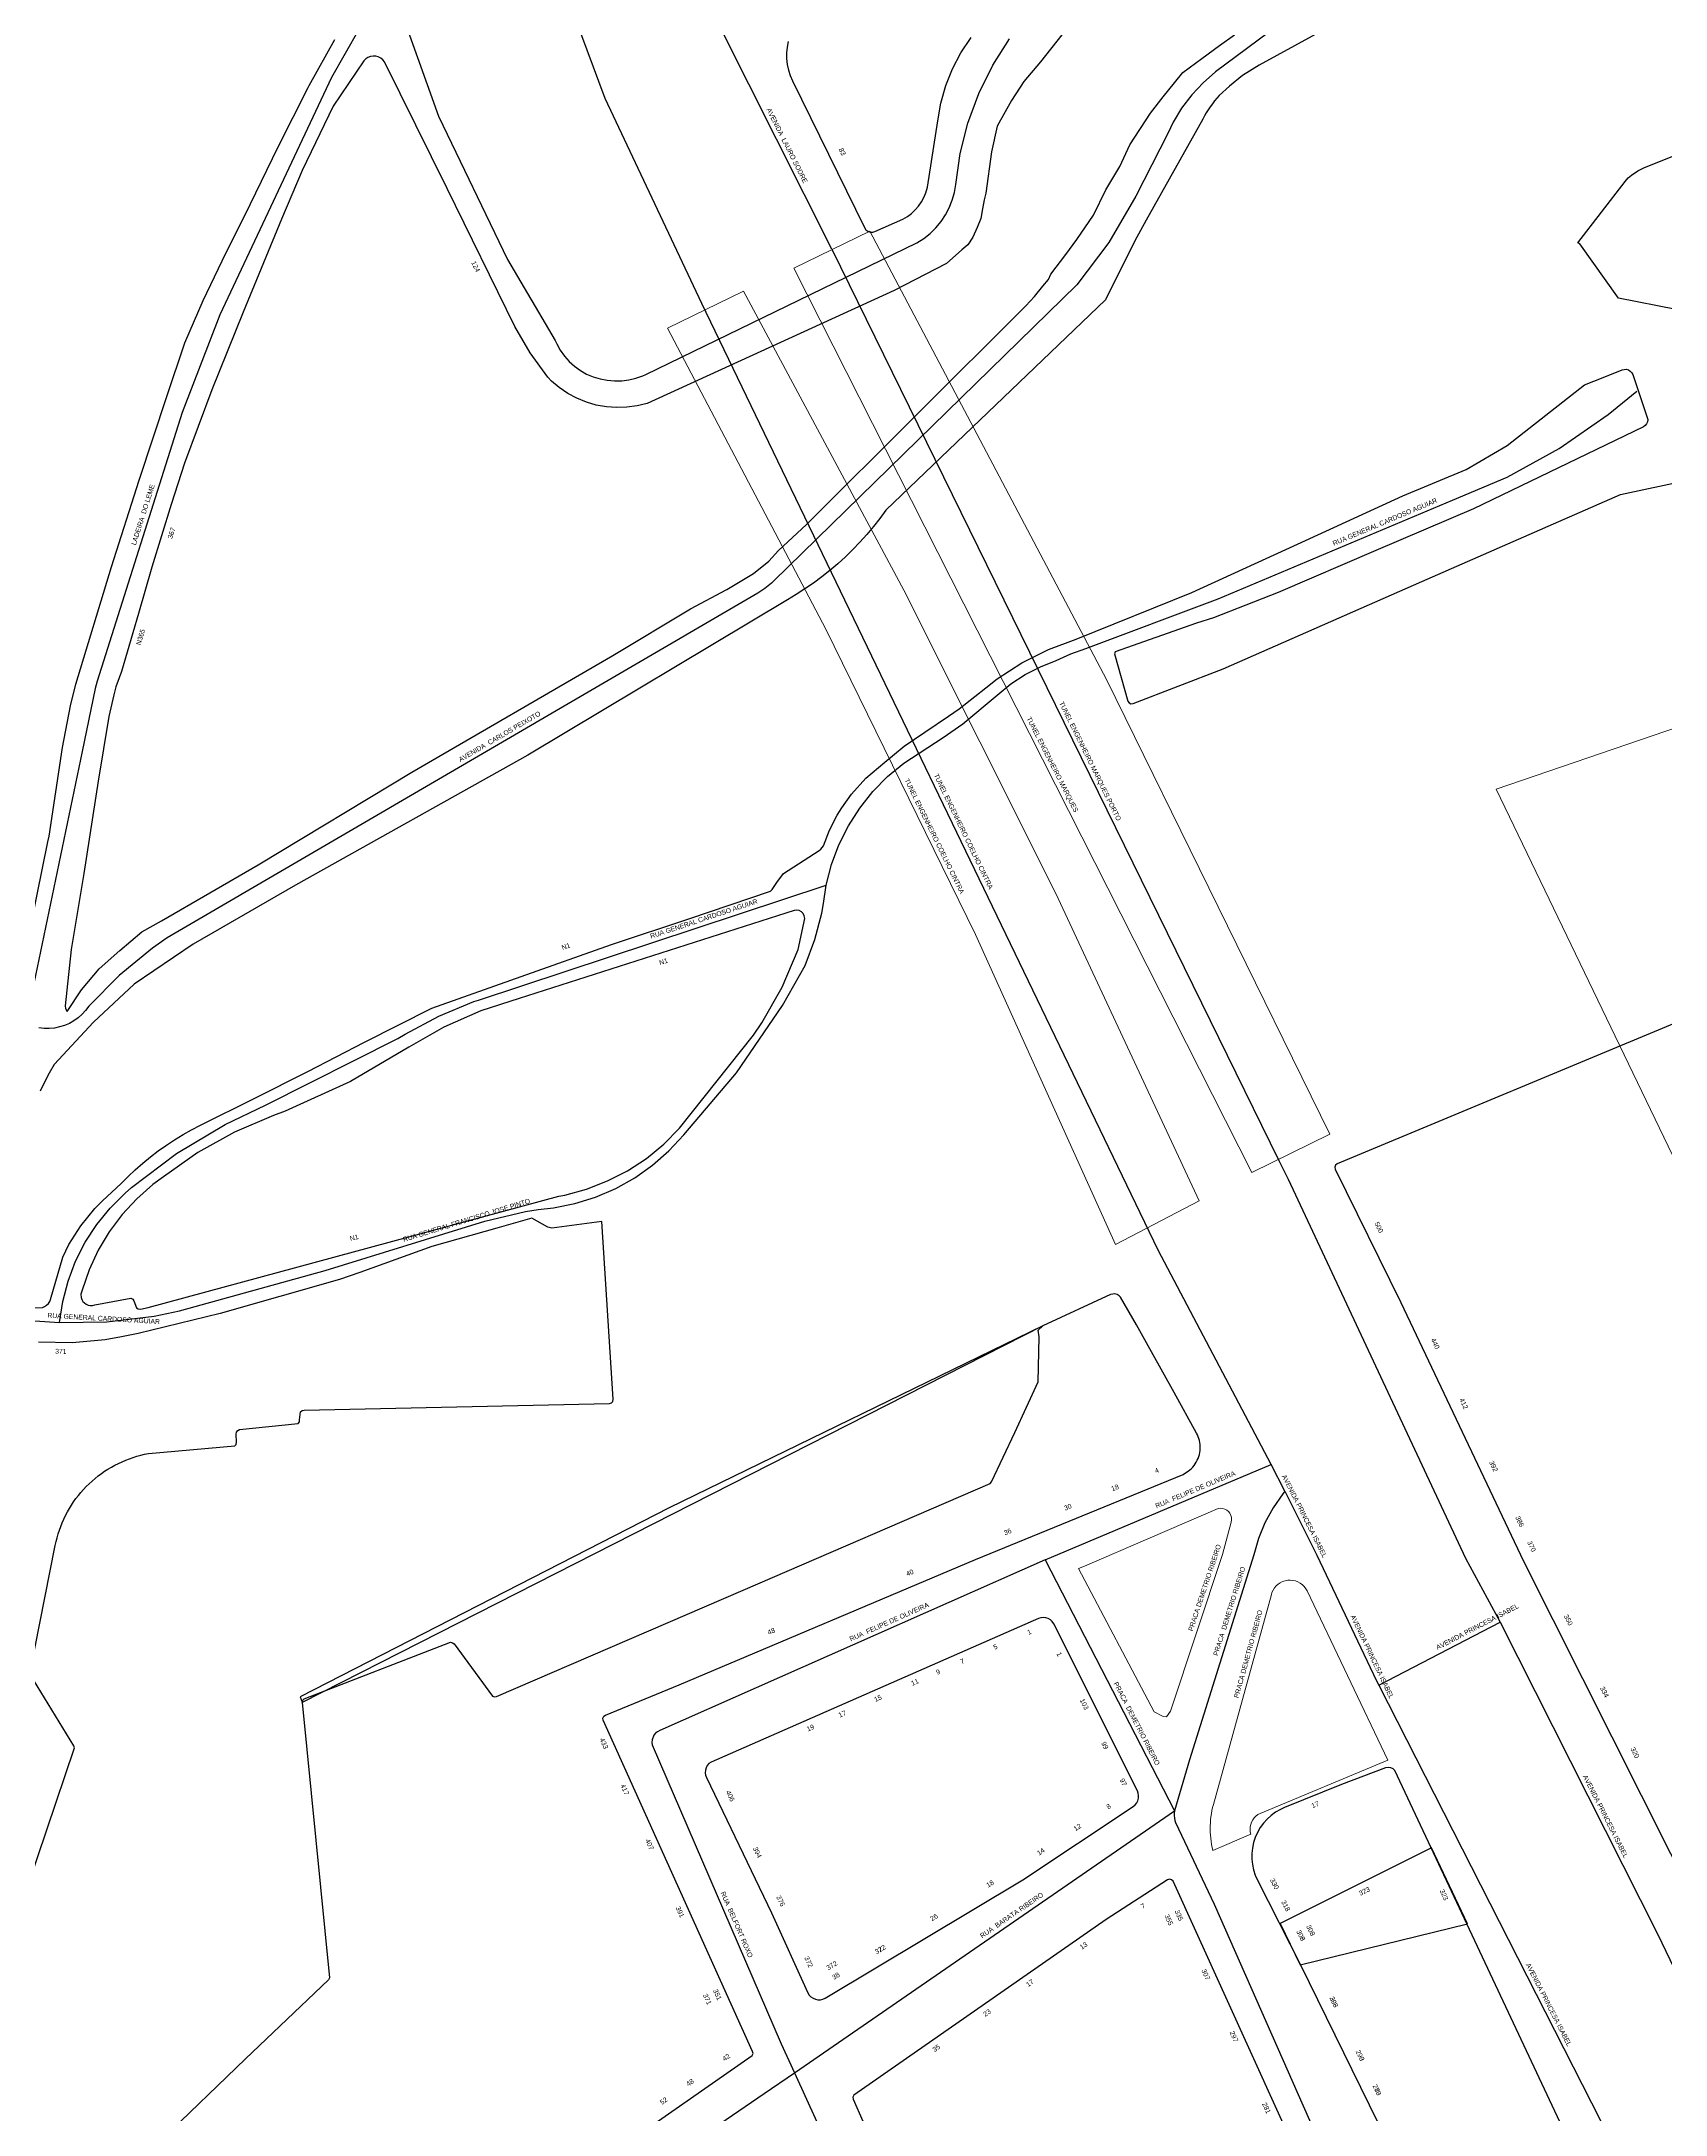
# Model space of a CAD drawing. Header units: millimetres. Extents: x 617751 to 636088, y 68402 to 77988.
# Drawn here: x 630352 to 630753, y 72248 to 72760 of the extents above; entities that cross this region are included whole.
import ezdxf

# ---------------------------------------------------------------- set-up
doc = ezdxf.new("R2010")
doc.units = ezdxf.units.MM
doc.header["$LTSCALE"] = 3
doc.header["$MEASUREMENT"] = 0
for name, color, linetype in [('ALINHAMENTO PREDIAL', 120, 'Continuous'), ('BAIRRO', 30, 'Continuous'), ('NOME LOGRADOURO', 252, 'Continuous'), ('NUMERAÇÃO', 7, 'Continuous'), ('OBRA DE ARTE', 190, 'Continuous')]:
    doc.layers.add(name, color=color, linetype=linetype)
doc.styles.get("Standard").update_dxf_attribs({"font": 'arial.ttf'})

msp = doc.modelspace()

# ---------------------------------------------------------------- linework, layer by layer
at = {"layer": 'ALINHAMENTO PREDIAL'}
for points in [[(630674.4, 72766.2), (630652.61, 72754.24), (630648.45, 72751.69), (630645.28, 72749.09), (630642.71, 72746.77), (630642.12, 72746.1), (630641.56, 72745.42), (630641.01, 72744.71), (630640.49, 72743.99), (630640, 72743.26), (630639.52, 72742.5), (630639.07, 72741.74), (630638.65, 72740.95), (630624.68, 72715.99), (630621.86, 72710.89), (630614.61, 72696.32), (630560.3, 72644.33), (630558.8, 72642.27), (630557.23, 72640.26), (630555.6, 72638.31), (630553.9, 72636.41), (630552.13, 72634.57), (630550.31, 72632.79), (630548.42, 72631.07), (630546.48, 72629.42), (630544.49, 72627.83), (630542.44, 72626.32), (630540.34, 72624.87), (630538.19, 72623.49), (630536, 72622.19), (630471.87, 72583.83), (630414.46, 72551.7), (630389.1, 72537.06), (630374.54, 72527.19), (630364.47, 72517.79), (630354.79, 72507.36), (630353.55, 72505.21), (630352.39, 72503.01), (630351.3, 72500.78)], [(630674.4, 72766.2), (630652.61, 72754.24), (630648.45, 72751.69), (630645.28, 72749.09), (630642.71, 72746.77), (630642.12, 72746.1), (630641.56, 72745.42), (630641.01, 72744.71), (630640.49, 72743.99), (630640, 72743.26), (630639.52, 72742.5), (630639.07, 72741.74), (630638.65, 72740.95), (630624.68, 72715.99), (630621.86, 72710.89), (630614.61, 72696.32), (630560.3, 72644.33), (630558.8, 72642.27), (630557.23, 72640.26), (630555.6, 72638.31), (630553.9, 72636.41), (630552.13, 72634.57), (630550.31, 72632.79), (630548.42, 72631.07), (630546.48, 72629.42), (630544.49, 72627.83), (630542.44, 72626.32), (630540.34, 72624.87), (630538.19, 72623.49), (630536, 72622.19), (630471.87, 72583.83), (630414.46, 72551.7), (630389.1, 72537.06), (630374.54, 72527.19), (630364.47, 72517.79), (630354.79, 72507.36), (630353.55, 72505.21), (630352.39, 72503.01), (630351.3, 72500.78)], [(630674.4, 72766.2), (630652.61, 72754.24), (630648.45, 72751.69), (630645.28, 72749.09), (630642.71, 72746.77), (630642.12, 72746.1), (630641.56, 72745.42), (630641.01, 72744.71), (630640.49, 72743.99), (630640, 72743.26), (630639.52, 72742.5), (630639.07, 72741.74), (630638.65, 72740.95), (630624.68, 72715.99), (630621.86, 72710.89), (630614.61, 72696.32), (630560.3, 72644.33), (630558.8, 72642.27), (630557.23, 72640.26), (630555.6, 72638.31), (630553.9, 72636.41), (630552.13, 72634.57), (630550.31, 72632.79), (630548.42, 72631.07), (630546.48, 72629.42), (630544.49, 72627.83), (630542.44, 72626.32), (630540.34, 72624.87), (630538.19, 72623.49), (630536, 72622.19), (630471.87, 72583.83), (630414.46, 72551.7), (630389.1, 72537.06), (630374.54, 72527.19), (630364.47, 72517.79), (630354.79, 72507.36), (630353.55, 72505.21), (630352.39, 72503.01), (630351.3, 72500.78)], [(630345.39, 72523.73), (630353.24, 72562.34), (630353.55, 72563.77), (630356.84, 72585.66), (630358.78, 72595.95), (630360.13, 72601.36), (630368.98, 72630.28), (630375.78, 72651.77), (630382.62, 72672.41), (630387.04, 72685.67), (630391.57, 72696.13), (630396.26, 72705.93), (630403.2, 72719.85), (630410.13, 72734.09), (630417.57, 72748.73), (630417.83, 72749.23), (630424.12, 72760.63)], [(630345.39, 72523.73), (630353.24, 72562.34), (630353.55, 72563.77), (630356.84, 72585.66), (630358.78, 72595.95), (630360.13, 72601.36), (630368.98, 72630.28), (630375.78, 72651.77), (630382.62, 72672.41), (630387.04, 72685.67), (630391.57, 72696.13), (630396.26, 72705.93), (630403.2, 72719.85), (630410.13, 72734.09), (630417.57, 72748.73), (630417.83, 72749.23), (630424.12, 72760.63)], [(630603.8, 72761.75), (630598.53, 72755.05), (630594.45, 72750.24), (630591.36, 72745.5), (630587.84, 72739.17), (630586.44, 72732.87), (630585.03, 72722.66), (630584.61, 72720.97), (630584.2, 72718.76), (630583.76, 72716.39), (630582.93, 72714.16), (630581.86, 72711.76), (630580.55, 72709.84), (630579.06, 72708.6), (630575.27, 72705.23), (630562.35, 72698.57), (630501.37, 72670.7), (630498.85, 72670.08), (630496.33, 72669.74), (630493.78, 72669.66), (630491.25, 72669.84), (630488.75, 72670.3), (630486.31, 72671.01), (630483.95, 72671.96), (630481.71, 72673.17), (630479.61, 72674.6), (630477.69, 72676.22), (630476.8, 72677.15), (630472.39, 72683.19), (630468.62, 72689.66), (630451.94, 72723.77), (630436.42, 72755.07), (630436, 72755.59), (630435.5, 72755.99), (630434.89, 72756.31), (630434.27, 72756.48), (630433.61, 72756.51), (630432.94, 72756.41), (630432.33, 72756.17), (630431.77, 72755.82), (630431.32, 72755.36), (630423.73, 72744.17), (630416.08, 72728.24), (630410.97, 72716.25), (630401.5, 72693.27), (630393.75, 72674.06), (630387.02, 72655.92), (630383.73, 72645.75), (630378.9, 72630.21), (630375.6, 72618.82), (630371.38, 72604.47), (630370.83, 72602.89), (630369.99, 72600.7), (630369.49, 72598.69), (630368.25, 72593.31), (630365.63, 72577.36), (630362.13, 72554.57), (630358.98, 72535.78), (630357.46, 72521.9), (630357.55, 72521.18), (630357.96, 72520.48), (630361.5, 72525.8), (630365.86, 72530.98), (630371, 72535.57), (630376.43, 72540.18), (630381.32, 72542.9), (630405.21, 72556.7), (630443.2, 72579.55), (630492.87, 72608.38), (630512.02, 72619.95), (630521.06, 72624.73), (630527.59, 72628.65), (630531.42, 72631.71), (630533.78, 72634.33), (630540.7, 72640.74), (630594.94, 72694.79), (630597.05, 72697.12), (630599.1, 72699.69), (630600.54, 72701.34), (630601.13, 72702.6), (630604.82, 72707.48), (630607.56, 72711.21), (630611.66, 72717.2), (630614.65, 72723.43), (630618.15, 72729.26), (630620.58, 72734.62), (630625.7, 72742.4), (630628.84, 72746.47), (630631.68, 72749.9), (630633.71, 72752.45), (630638.44, 72755.89), (630642.8, 72759.15), (630646.47, 72761.74)], [(630536.22, 72760.14), (630535.93, 72758.74), (630535.78, 72757.31), (630535.78, 72755.88), (630535.94, 72754.45), (630536.24, 72753.05), (630536.68, 72751.69), (630537.27, 72750.38), (630555.02, 72714.12), (630555.38, 72713.61), (630555.88, 72713.23), (630556.47, 72713.03), (630557.09, 72713.02), (630557.62, 72713.17), (630564.56, 72716.21), (630565.64, 72716.86), (630566.65, 72717.63), (630567.57, 72718.49), (630568.4, 72719.45), (630569.13, 72720.48), (630569.74, 72721.59), (630570.23, 72722.75), (630570.63, 72724.1), (630573.14, 72740.47), (630573.9, 72744.89), (630575.13, 72749.21), (630576.79, 72753.37), (630578.89, 72757.34), (630581.38, 72761.06)], [(630784.13, 72688.31), (630741.35, 72696.71), (630731.85, 72710.15), (630731.37, 72710.39), (630743.03, 72725.52), (630743.81, 72726.4), (630744.58, 72727.1), (630746.17, 72728.17), (630747.65, 72728.89), (630754.82, 72731.75)], [(630784.13, 72688.31), (630741.35, 72696.71), (630731.85, 72710.15), (630731.37, 72710.39), (630743.03, 72725.52), (630743.81, 72726.4), (630744.58, 72727.1), (630746.17, 72728.17), (630747.65, 72728.89), (630754.82, 72731.75)], [(630784.13, 72688.31), (630741.35, 72696.71), (630731.85, 72710.15), (630731.37, 72710.39), (630743.03, 72725.52), (630743.81, 72726.4), (630744.58, 72727.1), (630746.17, 72728.17), (630747.65, 72728.89), (630754.82, 72731.75)], [(630348.07, 72447.28), (630351.87, 72447.36), (630352.42, 72447.57), (630352.92, 72447.89), (630353.34, 72448.3), (630353.67, 72448.79), (630353.9, 72449.34), (630356.89, 72459.74), (630358.44, 72462.86), (630359.91, 72465.17), (630361.38, 72467.48), (630364.79, 72471.76), (630366.71, 72473.71), (630371.32, 72477.96), (630373.05, 72479.69), (630374.83, 72481.36), (630376.67, 72482.98), (630378.56, 72484.52), (630380.51, 72486.01), (630382.5, 72487.42), (630384.54, 72488.77), (630386.63, 72490.04), (630388.75, 72491.25), (630390.92, 72492.38), (630404.17, 72499), (630417.44, 72505.64), (630431.5, 72512.92), (630448.11, 72521.31), (630470.16, 72529.09), (630492.54, 72536.99), (630511.87, 72543.42), (630531.83, 72550.22), (630532.22, 72550.64), (630533.34, 72552.3), (630535.03, 72554.53), (630543.85, 72560.27), (630544.28, 72560.6), (630544.95, 72561.36), (630546.42, 72565.27), (630548.29, 72569), (630549.42, 72570.76), (630551.85, 72574.15), (630555.37, 72578.08), (630560.1, 72582.06), (630564.82, 72586.04), (630569.94, 72589.51), (630575.77, 72593.4), (630578.48, 72595.27), (630582.32, 72598.28), (630585.07, 72600.46), (630587.81, 72602.65), (630590.89, 72604.63), (630593.97, 72606.61), (630597.24, 72608.25), (630600.51, 72609.89), (630607.36, 72612.48), (630635.94, 72623.94), (630662.07, 72635.93), (630688.11, 72647.89), (630703.76, 72654.37), (630713.88, 72660.28), (630732.97, 72675.26), (630737.64, 72677.13), (630742.3, 72679), (630743.29, 72679.12), (630743.83, 72678.98), (630744.3, 72678.69), (630744.68, 72678.29), (630744.93, 72677.8), (630748.66, 72666.72), (630748.58, 72666.17), (630748.35, 72665.67), (630747.99, 72665.25), (630747.53, 72664.95), (630726.53, 72654.82), (630705.53, 72644.69), (630681.43, 72634.35), (630657.31, 72624), (630641.3, 72617.7), (630637.13, 72616.44), (630616.98, 72609.34), (630616.86, 72608.84), (630620.12, 72597.13), (630620.42, 72596.71), (630620.89, 72596.5), (630621.41, 72596.56), (630643.71, 72605.12), (630692.78, 72626.67), (630741.85, 72648.23), (630776.12, 72655.54)], [(630348.07, 72447.28), (630351.87, 72447.36), (630352.42, 72447.57), (630352.92, 72447.89), (630353.34, 72448.3), (630353.67, 72448.79), (630353.9, 72449.34), (630356.89, 72459.74), (630358.44, 72462.86), (630359.91, 72465.17), (630361.38, 72467.48), (630364.79, 72471.76), (630366.71, 72473.71), (630371.32, 72477.96), (630373.05, 72479.69), (630374.83, 72481.36), (630376.67, 72482.98), (630378.56, 72484.52), (630380.51, 72486.01), (630382.5, 72487.42), (630384.54, 72488.77), (630386.63, 72490.04), (630388.75, 72491.25), (630390.92, 72492.38), (630404.17, 72499), (630417.44, 72505.64), (630431.5, 72512.92), (630448.11, 72521.31), (630470.16, 72529.09), (630492.54, 72536.99), (630511.87, 72543.42), (630531.83, 72550.22), (630532.22, 72550.64), (630533.34, 72552.3), (630535.03, 72554.53), (630543.85, 72560.27), (630544.28, 72560.6), (630544.95, 72561.36), (630546.42, 72565.27), (630548.29, 72569), (630549.42, 72570.76), (630551.85, 72574.15), (630555.37, 72578.08), (630560.1, 72582.06), (630564.82, 72586.04), (630569.94, 72589.51), (630575.77, 72593.4), (630578.48, 72595.27), (630582.32, 72598.28), (630585.07, 72600.46), (630587.81, 72602.65), (630590.89, 72604.63), (630593.97, 72606.61), (630597.24, 72608.25), (630600.51, 72609.89), (630607.36, 72612.48), (630635.94, 72623.94), (630662.07, 72635.93), (630688.11, 72647.89), (630703.76, 72654.37), (630713.88, 72660.28), (630732.97, 72675.26), (630737.64, 72677.13), (630742.3, 72679), (630743.29, 72679.12), (630743.83, 72678.98), (630744.3, 72678.69), (630744.68, 72678.29), (630744.93, 72677.8), (630748.66, 72666.72), (630748.58, 72666.17), (630748.35, 72665.67), (630747.99, 72665.25), (630747.53, 72664.95), (630726.53, 72654.82), (630705.53, 72644.69), (630681.43, 72634.35), (630657.31, 72624), (630641.3, 72617.7), (630637.13, 72616.44), (630616.98, 72609.34), (630616.86, 72608.84), (630620.12, 72597.13), (630620.42, 72596.71), (630620.89, 72596.5), (630621.41, 72596.56), (630643.71, 72605.12), (630692.78, 72626.67), (630741.85, 72648.23), (630776.12, 72655.54)], [(630348.07, 72447.28), (630351.87, 72447.36), (630352.42, 72447.57), (630352.92, 72447.89), (630353.34, 72448.3), (630353.67, 72448.79), (630353.9, 72449.34), (630356.89, 72459.74), (630358.44, 72462.86), (630359.91, 72465.17), (630361.38, 72467.48), (630364.79, 72471.76), (630366.71, 72473.71), (630371.32, 72477.96), (630373.05, 72479.69), (630374.83, 72481.36), (630376.67, 72482.98), (630378.56, 72484.52), (630380.51, 72486.01), (630382.5, 72487.42), (630384.54, 72488.77), (630386.63, 72490.04), (630388.75, 72491.25), (630390.92, 72492.38), (630404.17, 72499), (630417.44, 72505.64), (630431.5, 72512.92), (630448.11, 72521.31), (630470.16, 72529.09), (630492.54, 72536.99), (630511.87, 72543.42), (630531.83, 72550.22), (630532.22, 72550.64), (630533.34, 72552.3), (630535.03, 72554.53), (630543.85, 72560.27), (630544.28, 72560.6), (630544.95, 72561.36), (630546.42, 72565.27), (630548.29, 72569), (630549.42, 72570.76), (630551.85, 72574.15), (630555.37, 72578.08), (630560.1, 72582.06), (630564.82, 72586.04), (630569.94, 72589.51), (630575.77, 72593.4), (630578.48, 72595.27), (630582.32, 72598.28), (630585.07, 72600.46), (630587.81, 72602.65), (630590.89, 72604.63), (630593.97, 72606.61), (630597.24, 72608.25), (630600.51, 72609.89), (630607.36, 72612.48), (630635.94, 72623.94), (630662.07, 72635.93), (630688.11, 72647.89), (630703.76, 72654.37), (630713.88, 72660.28), (630732.97, 72675.26), (630737.64, 72677.13), (630742.3, 72679), (630743.29, 72679.12), (630743.83, 72678.98), (630744.3, 72678.69), (630744.68, 72678.29), (630744.93, 72677.8), (630748.66, 72666.72), (630748.58, 72666.17), (630748.35, 72665.67), (630747.99, 72665.25), (630747.53, 72664.95), (630726.53, 72654.82), (630705.53, 72644.69), (630681.43, 72634.35), (630657.31, 72624), (630641.3, 72617.7), (630637.13, 72616.44), (630616.98, 72609.34), (630616.86, 72608.84), (630620.12, 72597.13), (630620.42, 72596.71), (630620.89, 72596.5), (630621.41, 72596.56), (630643.71, 72605.12), (630692.78, 72626.67), (630741.85, 72648.23), (630776.12, 72655.54)], [(630361.44, 72449.82), (630361.61, 72449.31), (630361.88, 72448.84), (630362.24, 72448.45), (630362.68, 72448.13), (630363.17, 72447.92), (630363.7, 72447.81), (630364.23, 72447.81), (630364.86, 72447.96), (630373.75, 72449.61), (630374.21, 72449.37), (630374.48, 72448.94), (630375.12, 72447.24), (630375.55, 72446.96), (630376.08, 72446.93), (630377.98, 72447.35), (630479.52, 72474.82), (630480.99, 72475.12), (630486.36, 72476.58), (630491.54, 72478.59), (630496.48, 72481.13), (630501.13, 72484.17), (630505.44, 72487.69), (630509.35, 72491.63), (630527.64, 72514.59), (630529.7, 72517.7), (630534.66, 72526.49), (630538.67, 72535.74), (630540.26, 72543.47), (630540.17, 72544.09), (630539.89, 72544.65), (630539.44, 72545.09), (630538.89, 72545.38), (630538.27, 72545.48), (630537.65, 72545.38), (630469.73, 72523.67), (630460.24, 72520.63), (630451.1, 72516.6), (630442.43, 72511.64), (630428.03, 72503.19), (630411.88, 72495.8), (630408.95, 72494.78), (630399.38, 72490.67), (630390.28, 72485.59), (630381.77, 72479.59), (630379.19, 72477.69), (630375.19, 72474.2), (630371.58, 72470.3), (630368.39, 72466.05), (630365.67, 72461.49), (630363.44, 72456.67), (630361.72, 72451.64), (630361.5, 72451.15), (630361.39, 72450.62), (630361.44, 72449.82)], [(630758.08, 72518.72), (630671.86, 72482.85), (630671.47, 72482.51), (630671.3, 72482.02), (630671.4, 72481.51), (630687.57, 72448.58), (630717.94, 72384.67), (630768.81, 72283.43)], [(630758.08, 72518.72), (630671.86, 72482.85), (630671.47, 72482.51), (630671.3, 72482.02), (630671.4, 72481.51), (630687.57, 72448.58), (630717.94, 72384.67), (630768.81, 72283.43)], [(630346.12, 72297.98), (630359.78, 72338.56), (630359.63, 72339.07), (630348.76, 72356.79), (630355.03, 72388.54), (630355.24, 72389.5), (630355.48, 72390.45), (630355.75, 72391.39), (630356.06, 72392.33), (630356.39, 72393.25), (630356.76, 72394.16), (630357.16, 72395.06), (630357.59, 72395.95), (630358.04, 72396.82), (630358.53, 72397.67), (630359.05, 72398.5), (630359.59, 72399.32), (630360.17, 72400.12), (630360.77, 72400.9), (630361.39, 72401.66), (630362.04, 72402.39), (630362.72, 72403.1), (630363.42, 72403.79), (630364.14, 72404.46), (630364.89, 72405.1), (630365.66, 72405.71), (630366.44, 72406.3), (630367.25, 72406.86), (630368.08, 72407.39), (630368.92, 72407.9), (630369.78, 72408.37), (630370.66, 72408.82), (630371.55, 72409.23), (630372.45, 72409.61), (630373.37, 72409.97), (630374.3, 72410.29), (630375.24, 72410.58), (630376.19, 72410.84), (630377.14, 72411.06), (630378.11, 72411.25), (630399.42, 72413.12), (630399.75, 72413.51), (630399.82, 72414.02), (630399.77, 72416.02), (630399.88, 72416.51), (630400.18, 72416.92), (630400.62, 72417.18), (630415.06, 72418.67), (630415.39, 72419.08), (630415.45, 72419.6), (630415.65, 72421.56), (630416.04, 72421.9), (630416.55, 72421.96), (630492.02, 72423.59), (630492.51, 72423.75), (630492.86, 72424.14), (630492.96, 72424.65), (630490.12, 72468.59), (630483.95, 72467.77), (630477.76, 72466.94), (630476.75, 72467.19), (630472.85, 72469.37), (630464.21, 72466.96), (630448.1, 72462.4), (630430.36, 72456), (630425.31, 72454.22), (630410.55, 72450.02), (630395.79, 72445.82), (630385.65, 72443.35), (630375.51, 72440.88), (630371.46, 72440.09), (630367.41, 72439.31), (630359.19, 72438.6), (630350.94, 72438.75)], [(630346.12, 72297.98), (630359.78, 72338.56), (630359.63, 72339.07), (630348.76, 72356.79), (630355.03, 72388.54), (630355.24, 72389.5), (630355.48, 72390.45), (630355.75, 72391.39), (630356.06, 72392.33), (630356.39, 72393.25), (630356.76, 72394.16), (630357.16, 72395.06), (630357.59, 72395.95), (630358.04, 72396.82), (630358.53, 72397.67), (630359.05, 72398.5), (630359.59, 72399.32), (630360.17, 72400.12), (630360.77, 72400.9), (630361.39, 72401.66), (630362.04, 72402.39), (630362.72, 72403.1), (630363.42, 72403.79), (630364.14, 72404.46), (630364.89, 72405.1), (630365.66, 72405.71), (630366.44, 72406.3), (630367.25, 72406.86), (630368.08, 72407.39), (630368.92, 72407.9), (630369.78, 72408.37), (630370.66, 72408.82), (630371.55, 72409.23), (630372.45, 72409.61), (630373.37, 72409.97), (630374.3, 72410.29), (630375.24, 72410.58), (630376.19, 72410.84), (630377.14, 72411.06), (630378.11, 72411.25), (630399.42, 72413.12), (630399.75, 72413.51), (630399.82, 72414.02), (630399.77, 72416.02), (630399.88, 72416.51), (630400.18, 72416.92), (630400.62, 72417.18), (630415.06, 72418.67), (630415.39, 72419.08), (630415.45, 72419.6), (630415.65, 72421.56), (630416.04, 72421.9), (630416.55, 72421.96), (630492.02, 72423.59), (630492.51, 72423.75), (630492.86, 72424.14), (630492.96, 72424.65), (630490.12, 72468.59), (630483.95, 72467.77), (630477.76, 72466.94), (630476.75, 72467.19), (630472.85, 72469.37), (630464.21, 72466.96), (630448.1, 72462.4), (630430.36, 72456), (630425.31, 72454.22), (630410.55, 72450.02), (630395.79, 72445.82), (630385.65, 72443.35), (630375.51, 72440.88), (630371.46, 72440.09), (630367.41, 72439.31), (630359.19, 72438.6), (630350.94, 72438.75)], [(630463.57, 72218.12), (630527.31, 72262.54), (630527.49, 72263.02), (630527.4, 72263.53), (630508.94, 72304.41), (630490.45, 72345.36), (630490.4, 72345.87), (630490.6, 72346.33), (630491, 72346.64), (630509.24, 72354.08), (630582.5, 72385.05), (630633.78, 72406.1), (630634.65, 72406.61), (630635.07, 72406.9), (630635.46, 72407.21), (630635.83, 72407.55), (630636.17, 72407.91), (630636.49, 72408.3), (630636.79, 72408.7), (630637.05, 72409.13), (630637.29, 72409.57), (630637.49, 72410.03), (630637.66, 72410.5), (630637.8, 72410.98), (630637.91, 72411.47), (630637.98, 72411.96), (630638.02, 72412.46), (630638.03, 72412.96), (630638, 72413.46), (630637.93, 72413.96), (630637.83, 72414.45), (630637.7, 72414.94), (630637.54, 72415.41), (630637.34, 72415.87), (630637.11, 72416.32), (630631.56, 72426.35), (630626.01, 72436.39), (630622.23, 72443.03), (630618.33, 72449.85), (630617.95, 72450.25), (630617.48, 72450.53), (630616.94, 72450.67), (630616.39, 72450.66), (630615.86, 72450.5), (630599.1, 72442.77)], [(630463.57, 72218.12), (630527.31, 72262.54), (630527.49, 72263.02), (630527.4, 72263.53), (630508.94, 72304.41), (630490.45, 72345.36), (630490.4, 72345.87), (630490.6, 72346.33), (630491, 72346.64), (630509.24, 72354.08), (630582.5, 72385.05), (630633.78, 72406.1), (630634.65, 72406.61), (630635.07, 72406.9), (630635.46, 72407.21), (630635.83, 72407.55), (630636.17, 72407.91), (630636.49, 72408.3), (630636.79, 72408.7), (630637.05, 72409.13), (630637.29, 72409.57), (630637.49, 72410.03), (630637.66, 72410.5), (630637.8, 72410.98), (630637.91, 72411.47), (630637.98, 72411.96), (630638.02, 72412.46), (630638.03, 72412.96), (630638, 72413.46), (630637.93, 72413.96), (630637.83, 72414.45), (630637.7, 72414.94), (630637.54, 72415.41), (630637.34, 72415.87), (630637.11, 72416.32), (630631.56, 72426.35), (630626.01, 72436.39), (630622.23, 72443.03), (630618.33, 72449.85), (630617.95, 72450.25), (630617.48, 72450.53), (630616.94, 72450.67), (630616.39, 72450.66), (630615.86, 72450.5), (630599.1, 72442.77)], [(630599.1, 72442.77), (630416.09, 72349.71), (630422.84, 72281.68), (630422.55, 72281.24), (630402.1, 72261.67), (630381.4, 72241.76)], [(630599.1, 72442.77), (630416.09, 72349.71), (630422.84, 72281.68), (630422.55, 72281.24), (630402.1, 72261.67), (630381.4, 72241.76)], [(630599.1, 72442.77), (630506.79, 72397.83), (630415.57, 72351.16), (630416.09, 72349.81), (630416.22, 72350.31), (630416.58, 72350.67), (630452.75, 72364.61), (630453.26, 72364.52), (630453.65, 72364.2), (630463.11, 72351.28), (630463.58, 72351.1), (630464.08, 72351.18), (630525.02, 72377.46), (630586.13, 72403.85), (630586.46, 72404.24), (630592.18, 72416.44), (630597.98, 72428.95), (630598.21, 72440.05), (630597.99, 72441.71), (630599.1, 72442.77)], [(630515.98, 72331.18), (630532.05, 72297.74), (630541.06, 72278.01), (630541.39, 72277.47), (630541.81, 72277.01), (630542.33, 72276.65), (630542.9, 72276.41), (630543.52, 72276.29), (630544.15, 72276.3), (630544.76, 72276.44), (630545.33, 72276.7), (630594.16, 72305.89), (630621.46, 72324.08), (630621.91, 72324.44), (630622.31, 72324.93), (630622.59, 72325.48), (630622.76, 72326.09), (630622.8, 72326.71), (630622.7, 72327.33), (630622.48, 72327.92), (630601.82, 72369.21), (630601.45, 72369.72), (630600.99, 72370.14), (630600.45, 72370.46), (630599.85, 72370.66), (630599.23, 72370.73), (630598.61, 72370.67), (630598.01, 72370.48), (630517.11, 72335.03), (630516.61, 72334.65), (630516.2, 72334.17), (630515.91, 72333.62), (630515.73, 72333.02), (630515.68, 72332.39), (630515.77, 72331.77), (630515.98, 72331.18)], [(630737.74, 72222.97), (630686.12, 72332.92), (630685.67, 72333.35), (630685.1, 72333.62), (630684.48, 72333.71), (630683.82, 72333.58), (630672.95, 72329.5), (630658.87, 72323.8), (630657.84, 72323.33), (630656.66, 72322.65), (630655.56, 72321.85), (630654.55, 72320.94), (630653.64, 72319.93), (630652.84, 72318.83), (630652.16, 72317.65), (630651.61, 72316.41), (630651.19, 72315.11), (630650.9, 72313.78), (630650.76, 72312.43), (630650.76, 72311.07), (630650.9, 72309.71), (630651.19, 72308.38), (630651.61, 72307.09), (630652.16, 72305.85)], [(630657.8, 72295.14), (630662.71, 72284.95), (630704.1, 72295.02), (630695.14, 72313.8), (630657.8, 72295.14)], [(630552.25, 72251.7), (630564.22, 72224.56), (630596.54, 72154.89), (630597.01, 72154.67), (630597.59, 72154.73), (630682.43, 72190.49), (630682.84, 72190.81), (630683.04, 72191.29), (630682.96, 72191.83), (630631.3, 72305.57), (630630.93, 72305.93), (630630.43, 72306.06), (630629.9, 72305.9), (630614.74, 72296.15), (630552.37, 72252.7), (630552.18, 72252.22), (630552.25, 72251.7)], [(630652.16, 72305.85), (630662.82, 72284.94), (630700.98, 72207.15)]]:
    msp.add_lwpolyline(points, dxfattribs=at)
at = {"layer": 'BAIRRO', "lineweight": 20}
msp.add_lwpolyline([(631229.65, 72848.57), (631153.65, 72726.57), (630711.19, 72575.39), (630906.39, 72170.25), (630821.33, 72131.07), (630972.89, 71745.61)], dxfattribs=at)
at = {"layer": 'NOME LOGRADOURO'}
for points in [[(630514.84, 72695.36), (630490.95, 72745.99), (630480.53, 72774.17), (630473.11, 72803.29), (630470.07, 72821.56), (630460.28, 72896.05), (630449.96, 72961.22)], [(630436.57, 72778.58), (630435.46, 72775.5), (630430.05, 72763.05), (630423.36, 72751.23), (630395.69, 72692.6), (630386.39, 72668.46), (630365.42, 72602.06), (630364.95, 72600.22), (630361.71, 72584.67), (630347.73, 72517.46)], [(630436.57, 72778.58), (630449.79, 72741.64), (630466.8, 72706.28), (630478.58, 72686.25), (630478.99, 72685.38), (630479.87, 72683.84), (630480.91, 72682.4), (630482.09, 72681.08), (630483.4, 72679.88), (630484.84, 72678.83), (630486.37, 72677.94), (630488.02, 72677.25), (630489.73, 72676.73), (630491.48, 72676.4), (630493.26, 72676.25), (630495.05, 72676.29), (630496.82, 72676.52), (630498.56, 72676.93), (630500.25, 72677.52), (630501.01, 72677.85), (630567.95, 72710.35), (630569.74, 72711.48), (630571.3, 72712.71), (630572.71, 72714.1), (630573.98, 72715.63), (630575.08, 72717.28), (630576, 72719.04), (630576.73, 72720.88), (630577.26, 72722.79), (630577.59, 72724.75), (630578.71, 72732.44), (630580.62, 72739.97), (630583.32, 72747.26), (630586.76, 72754.23), (630590.91, 72760.8)], [(630436.57, 72778.58), (630449.79, 72741.64), (630466.8, 72706.28), (630478.58, 72686.25), (630478.99, 72685.38), (630479.87, 72683.84), (630480.91, 72682.4), (630482.09, 72681.08), (630483.4, 72679.88), (630484.84, 72678.83), (630486.37, 72677.94), (630488.02, 72677.25), (630489.73, 72676.73), (630491.48, 72676.4), (630493.26, 72676.25), (630495.05, 72676.29), (630496.82, 72676.52), (630498.56, 72676.93), (630500.25, 72677.52), (630501.01, 72677.85), (630567.95, 72710.35), (630569.74, 72711.48), (630571.3, 72712.71), (630572.71, 72714.1), (630573.98, 72715.63), (630575.08, 72717.28), (630576, 72719.04), (630576.73, 72720.88), (630577.26, 72722.79), (630577.59, 72724.75), (630578.71, 72732.44), (630580.62, 72739.97), (630583.32, 72747.26), (630586.76, 72754.23), (630590.91, 72760.8)], [(630546.97, 72708.82), (630512.8, 72776.85)], [(630670.58, 72774.06), (630641.81, 72752.63), (630638.71, 72749.94), (630635.91, 72746.94), (630633.43, 72743.66), (630631.32, 72740.14), (630629.99, 72737.4), (630622.07, 72721.91), (630615.42, 72710.48), (630607.56, 72700.02), (630532.56, 72626.76), (630532.04, 72626.27), (630530.42, 72624.95), (630528.67, 72623.8), (630382.71, 72538.62), (630379.12, 72536.1), (630370.84, 72529.34), (630363.32, 72521.74), (630362.55, 72520.71), (630361.68, 72519.76), (630360.71, 72518.9), (630359.66, 72518.16), (630358.54, 72517.53), (630357.35, 72517.01), (630356.12, 72516.63), (630354.86, 72516.37), (630353.58, 72516.25), (630352.29, 72516.27), (630351.01, 72516.42)], [(630670.58, 72774.06), (630641.81, 72752.63), (630638.71, 72749.94), (630635.91, 72746.94), (630633.43, 72743.66), (630631.32, 72740.14), (630629.99, 72737.4), (630622.07, 72721.91), (630615.42, 72710.48), (630607.56, 72700.02), (630532.56, 72626.76), (630532.04, 72626.27), (630530.42, 72624.95), (630528.67, 72623.8), (630382.71, 72538.62), (630379.12, 72536.1), (630370.84, 72529.34), (630363.32, 72521.74), (630362.55, 72520.71), (630361.68, 72519.76), (630360.71, 72518.9), (630359.66, 72518.16), (630358.54, 72517.53), (630357.35, 72517.01), (630356.12, 72516.63), (630354.86, 72516.37), (630353.58, 72516.25), (630352.29, 72516.27), (630351.01, 72516.42)], [(630546.97, 72708.82), (630657.43, 72483.68), (630659.72, 72479.04), (630703.55, 72385.43), (630712.16, 72369.62)], [(630546.97, 72708.82), (630657.43, 72483.68), (630659.72, 72479.04), (630703.55, 72385.43), (630712.16, 72369.62)], [(630655.58, 72408.53), (630627.64, 72461.53), (630514.84, 72695.36)], [(630655.58, 72408.53), (630627.64, 72461.53), (630514.84, 72695.36)], [(630545.59, 72551.71), (630546.9, 72556.76), (630548.72, 72561.65), (630551.05, 72566.32), (630553.86, 72570.72), (630557.11, 72574.81), (630560.76, 72578.53), (630564.79, 72581.85), (630574.46, 72588.14), (630579.31, 72591.54), (630587.81, 72598.59), (630591.24, 72601.4), (630594.77, 72603.72), (630598.52, 72605.64), (630602.45, 72607.17), (630606.05, 72608.86), (630609.76, 72610.14), (630642.48, 72622.41), (630700.39, 72646.75), (630713.91, 72652.46), (630726.76, 72659.56), (630738.8, 72667.96), (630745.95, 72673.76)], [(630356.07, 72443.65), (630356.88, 72448.82), (630358.23, 72453.87), (630360.09, 72458.76), (630362.46, 72463.43), (630365.31, 72467.82), (630368.59, 72471.89), (630372.29, 72475.59), (630373.9, 72476.99), (630385.05, 72485.37), (630397.02, 72492.53), (630407.03, 72497.31), (630439.71, 72513.81), (630441.51, 72514.85), (630449.81, 72519.33), (630458.53, 72522.91), (630459.64, 72523.3), (630545.59, 72551.71)], [(630356.07, 72443.65), (630367.82, 72443.82), (630379.49, 72445.21), (630385.77, 72446.48), (630421.75, 72456.48), (630461.22, 72468.64), (630471.27, 72471.05), (630474.37, 72471.57), (630478.18, 72471.98), (630483.46, 72473.02), (630488.6, 72474.61), (630493.55, 72476.73), (630498.25, 72479.35), (630502.65, 72482.46), (630506.7, 72486), (630510.36, 72489.95), (630523.39, 72505.32), (630534.74, 72521.96), (630540.36, 72531.86), (630542.76, 72538.22), (630544.47, 72544.79), (630544.91, 72547.13), (630545.59, 72551.71)], [(630356.07, 72443.65), (630356.88, 72448.82), (630358.23, 72453.87), (630360.09, 72458.76), (630362.46, 72463.43), (630365.31, 72467.82), (630368.59, 72471.89), (630372.29, 72475.59), (630373.9, 72476.99), (630385.05, 72485.37), (630397.02, 72492.53), (630407.03, 72497.31), (630439.71, 72513.81), (630441.51, 72514.85), (630449.81, 72519.33), (630458.53, 72522.91), (630459.64, 72523.3), (630545.59, 72551.71)], [(630334.35, 72460.33), (630336.44, 72459.6), (630338.04, 72458.86), (630339.55, 72457.95), (630339.99, 72457.64), (630340.93, 72456.81), (630341.78, 72455.88), (630342.52, 72454.87), (630343.16, 72453.78), (630343.68, 72452.64), (630343.8, 72452.32), (630345.39, 72447.88), (630345.63, 72447.3), (630345.93, 72446.75), (630346.29, 72446.24), (630346.7, 72445.76), (630347.15, 72445.33), (630347.65, 72444.95), (630348.19, 72444.62), (630348.76, 72444.36), (630349.35, 72444.15), (630349.96, 72444), (630356.07, 72443.65)], [(630334.35, 72460.33), (630336.44, 72459.6), (630338.04, 72458.86), (630339.55, 72457.95), (630339.99, 72457.64), (630340.93, 72456.81), (630341.78, 72455.88), (630342.52, 72454.87), (630343.16, 72453.78), (630343.68, 72452.64), (630343.8, 72452.32), (630345.39, 72447.88), (630345.63, 72447.3), (630345.93, 72446.75), (630346.29, 72446.24), (630346.7, 72445.76), (630347.15, 72445.33), (630347.65, 72444.95), (630348.19, 72444.62), (630348.76, 72444.36), (630349.35, 72444.15), (630349.96, 72444), (630356.07, 72443.65)], [(630599.66, 72385), (630655.58, 72408.53)], [(630658.9, 72401.93), (630655.58, 72408.53)], [(630658.9, 72401.93), (630658.41, 72401.31), (630656.03, 72397.83), (630654.02, 72394.13), (630652.42, 72390.25), (630651.23, 72386.21), (630635.37, 72335.58), (630631.65, 72322.97)], [(630658.9, 72401.93), (630666.83, 72386.14), (630681.57, 72355.12), (630682.13, 72354.03)], [(630599.66, 72385), (630504.46, 72342.8), (630503.89, 72342.52), (630503.4, 72342.14), (630502.99, 72341.66), (630502.53, 72340.48)], [(630599.66, 72385), (630631.65, 72322.97)], [(630682.13, 72354.03), (630712.16, 72369.62)], [(630712.16, 72369.62), (630751.11, 72292.45), (630780.77, 72230.63), (630781.55, 72229.03)], [(630682.13, 72354.03), (630753.01, 72214.93)], [(630502.53, 72340.48), (630502.48, 72339.88), (630502.57, 72339.25), (630534.47, 72265.4), (630537.72, 72258.26)], [(630537.72, 72258.26), (630631.65, 72322.97)], [(630631.65, 72322.97), (630631.58, 72322.38), (630631.57, 72321.79), (630631.63, 72321.2), (630631.74, 72320.62), (630631.92, 72320.05), (630641.5, 72299.9), (630691.98, 72185.52)], [(630440.05, 72191.42), (630530.22, 72253.1), (630537.72, 72258.26)], [(630537.72, 72258.26), (630589.16, 72145.51), (630591.15, 72140.7)]]:
    msp.add_lwpolyline(points, dxfattribs=at)
at = {"layer": 'OBRA DE ARTE', "lineweight": 20}
for points in [[(630537.6, 72704.13), (630556.38, 72713.25), (630614.84, 72602.51), (630670.04, 72490.12), (630650.76, 72480.72), (630537.6, 72704.13)], [(630506.33, 72689.3), (630525.12, 72698.42), (630564.76, 72624.56), (630602.32, 72549.62), (630637.77, 72473.65), (630617.09, 72462.93), (630582.45, 72539.48), (630545.52, 72614.96), (630506.33, 72689.3)], [(630630.68, 72347.58), (630643.49, 72386.28), (630645.65, 72394.26), (630645.75, 72394.88), (630645.73, 72395.44), (630645.59, 72395.97), (630645.34, 72396.48), (630644.98, 72396.93), (630644.56, 72397.27), (630644.06, 72397.54), (630643.52, 72397.68), (630642.95, 72397.72), (630642.41, 72397.64), (630609.42, 72383.41), (630607.96, 72382.81), (630626.66, 72347.47), (630628.82, 72346.3), (630629.66, 72346.23), (630630.68, 72347.58)], [(630655.6, 72376.42), (630641.28, 72324.52), (630641.09, 72323.78), (630640.92, 72323.04), (630640.78, 72322.29), (630640.67, 72321.53), (630640.58, 72320.77), (630640.52, 72320.01), (630640.49, 72319.25), (630640.48, 72318.49), (630640.5, 72317.72), (630640.54, 72316.96), (630640.61, 72316.2), (630640.71, 72315.44), (630640.83, 72314.69), (630640.98, 72313.94), (630641.15, 72313.2), (630650.49, 72317.18), (630650.36, 72317.78), (630650.32, 72318.4), (630650.37, 72319.01), (630650.49, 72319.61), (630650.71, 72320.19), (630651, 72320.73), (630651.36, 72321.23), (630651.79, 72321.67), (630652.27, 72322.05), (630652.81, 72322.35), (630684.36, 72335.47), (630664.44, 72377.29), (630664.12, 72377.86), (630663.72, 72378.37), (630663.26, 72378.83), (630662.74, 72379.22), (630662.17, 72379.54), (630661.56, 72379.77), (630660.93, 72379.92), (630660.28, 72379.98), (630659.63, 72379.95), (630658.99, 72379.83), (630658.37, 72379.62), (630657.79, 72379.33), (630657.25, 72378.97), (630656.77, 72378.53), (630656.35, 72378.03), (630656.01, 72377.48), (630655.74, 72376.88), (630655.6, 72376.42)]]:
    msp.add_lwpolyline(points, dxfattribs=at)

# ---------------------------------------------------------------- texts
at = {"layer": 'NOME LOGRADOURO'}
for s, rotation, p in [('AVENIDA  LAURO SODRE', 296.6694, (630530.78, 72743.28)), ('LADEIRA  DO LEME', 72.4732, (630374.95, 72635.56)), ('RUA GENERAL CARDOSO AGUIAR', 22.7974, (630671.05, 72635.5)), ('TUNEL ENGENHEIRO MARQUES PORTO', 296.1339, (630603.1, 72596.69)), ('TUNEL ENGENHEIRO MARQUES PORTO', 296.1339, (630603.1, 72596.69)), ('AVENIDA  CARLOS PEIXOTO', 30.2672, (630455.19, 72582.07)), ('AVENIDA  CARLOS PEIXOTO', 30.2672, (630455.19, 72582.07)), ('TUNEL ENGENHEIRO COELHO CINTRA', 295.7527, (630572.14, 72578.87)), ('TUNEL ENGENHEIRO COELHO CINTRA', 295.7527, (630572.14, 72578.87)), ('RUA GENERAL CARDOSO AGUIAR', 18.2908, (630502.3, 72538.45)), ('RUA GENERAL CARDOSO AGUIAR', 18.2908, (630502.3, 72538.45)), ('RUA GENERAL FRANCISCO JOSE PINTO', 17.1231, (630441.19, 72463.51)), ('RUA GENERAL CARDOSO AGUIAR', 356.7214, (630353.08, 72444.82)), ('RUA GENERAL CARDOSO AGUIAR', 356.7214, (630353.08, 72444.82)), ('RUA  FELIPE DE OLIVEIRA', 22.8204, (630627.23, 72397.68)), ('AVENIDA PRINCESA ISABEL', 296.7038, (630658.14, 72405.67)), ('PRACA  DEMETRIO RIBEIRO', 72.6067, (630642.35, 72361.19)), ('RUA  FELIPE DE OLIVEIRA', 23.9066, (630551.66, 72364.81)), ('AVENIDA PRINCESA ISABEL', 27.436, (630696.69, 72362.71)), ('AVENIDA PRINCESA ISABEL', 295.416, (630675.11, 72371.05)), ('PRACA  DEMETRIO RIBEIRO', 297.2835, (630616.55, 72354.44)), ('AVENIDA PRINCESA ISABEL', 296.7814, (630732.53, 72331.48)), ('RUA  BELFORT ROXO', 293.3625, (630519.44, 72302.72)), ('RUA  BARATA RIBEIRO', 34.5636, (630584.12, 72291.44)), ('AVENIDA PRINCESA ISABEL', 297.0016, (630718.46, 72284.93))]:
    msp.add_text(s, height=1.2, rotation=rotation, dxfattribs=at).set_placement(p)
at = {"layer": 'NUMERAÇÃO'}
for s, rotation, p in [('83', 296.0503, (630548.62, 72733.46)), ('124', 296.0259, (630457.81, 72705.51)), ('367', 72.7751, (630383.94, 72637.16)), ('N365', 73.6433, (630376.13, 72610.87)), ('N1', 19.4485, (630480.44, 72535.63)), ('N1', 17.735, (630504.53, 72531.9)), ('N1', 15.1457, (630428.03, 72463.74)), ('500', 296.1206, (630681.04, 72468.12)), ('440', 295.3843, (630694.97, 72439.42)), ('371', 358.9577, (630355.02, 72435.92)), ('412', 295.3843, (630702.02, 72424.59)), ('412', 295.3843, (630702.02, 72424.59)), ('4', 22.329, (630627.07, 72406.31)), ('392', 295.3843, (630709.37, 72409.12)), ('18', 22.329, (630616.31, 72401.9)), ('30', 22.329, (630604.66, 72397.11)), ('36', 22.329, (630589.78, 72391.01)), ('386', 295.3843, (630715.85, 72395.48)), ('386', 295.3843, (630715.85, 72395.48)), ('370', 295.3843, (630718.77, 72389.34)), ('40', 22.9274, (630565.61, 72380.89)), ('350', 296.646, (630727.84, 72371.1)), ('48', 22.9274, (630531.37, 72366.42)), ('1', 23.6522, (630595.58, 72366.41)), ('5', 23.6522, (630587.21, 72362.75)), ('1', 296.5384, (630602.46, 72361.81)), ('9', 23.6522, (630573.05, 72356.55)), ('7', 23.6522, (630579.06, 72359.18)), ('15', 23.6522, (630557.75, 72349.85)), ('11', 23.6522, (630566.88, 72353.85)), ('334', 296.646, (630736.78, 72353.31)), ('334', 296.646, (630736.78, 72353.31)), ('17', 23.6522, (630548.93, 72345.99)), ('103', 296.5384, (630608.21, 72350.31)), ('433', 294.2722, (630489.55, 72340.66)), ('19', 23.6522, (630541.06, 72342.55)), ('99', 296.5384, (630613.52, 72339.69)), ('320', 296.646, (630744.31, 72338.31)), ('97', 296.5384, (630618.06, 72330.62)), ('417', 294.2722, (630494.69, 72329.27)), ('406', 295.6345, (630520.73, 72327.64)), ('17', 22.0507, (630665.78, 72323.62)), ('8', 33.6926, (630615.32, 72323.29)), ('407', 294.2722, (630500.82, 72315.71)), ('12', 33.6926, (630607.21, 72317.89)), ('394', 295.6345, (630527.43, 72313.71)), ('14', 33.6926, (630598.18, 72311.87)), ('18', 30.8861, (630585.58, 72303.96)), ('330', 296.9807, (630655.22, 72305.9)), ('376', 295.6345, (630533.19, 72301.72)), ('7', 32.7633, (630623.81, 72298.71)), ('318', 296.9807, (630657.99, 72300.48)), ('323', 26.5681, (630677.6, 72301.96)), ('323', 295.4844, (630697.14, 72303.22)), ('391', 294.2722, (630508.35, 72299.03)), ('26', 30.8861, (630571.73, 72295.68)), ('355', 294.3902, (630629.14, 72297.06)), ('335', 294.3902, (630631.64, 72298.19)), ('308', 296.9807, (630664.16, 72294.43)), ('372', 30.8861, (630558.04, 72287.5)), ('13', 34.8435, (630608.75, 72288.63)), ('308', 296.9807, (630661.71, 72293.18)), ('305', 296.9807, (630661.71, 72293.18)), ('372', 294.5334, (630540.13, 72286.68)), ('372', 30.8861, (630546.07, 72283.54)), ('32', 30.8861, (630558.04, 72287.5)), ('38', 30.8861, (630547.48, 72281.18)), ('17', 34.8435, (630595.5, 72279.41)), ('307', 294.3902, (630638.28, 72283.57)), ('371', 294.2722, (630515.08, 72277.46)), ('351', 294.2722, (630517.58, 72278.59)), ('298', 296.0979, (630669.91, 72276.74)), ('303', 296.0979, (630669.91, 72276.74)), ('23', 34.8435, (630584.92, 72272.05)), ('35', 34.8435, (630572.38, 72263.33)), ('297', 294.3902, (630645.24, 72268.25)), ('293', 296.0979, (630676.38, 72263.54)), ('290', 296.0979, (630676.38, 72263.54)), ('42', 34.847, (630520.45, 72261.05)), ('48', 34.847, (630511.51, 72254.82)), ('280', 296.0979, (630680.56, 72255.03)), ('273', 296.0979, (630680.56, 72255.03)), ('52', 34.847, (630504.99, 72250.29)), ('281', 294.3902, (630653.26, 72250.58))]:
    msp.add_text(s, height=1.2, rotation=rotation, dxfattribs=at).set_placement(p)
at = {"layer": 'OBRA DE ARTE'}
for s, rotation, p in [('TUNEL ENGENHEIRO MARQUES', 296.8647, (630595.07, 72592.88)), ('TUNEL ENGENHEIRO COELHO CINTRA', 296.0711, (630564.88, 72577.66)), ('PRACA DEMETRIO RIBEIRO', 71.6846, (630636.14, 72367.25)), ('PRACA DEMETRIO RIBEIRO', 74.5755, (630647.47, 72350.74))]:
    msp.add_text(s, height=1.2, rotation=rotation, dxfattribs=at).set_placement(p)

doc.saveas('drawing.dxf')
